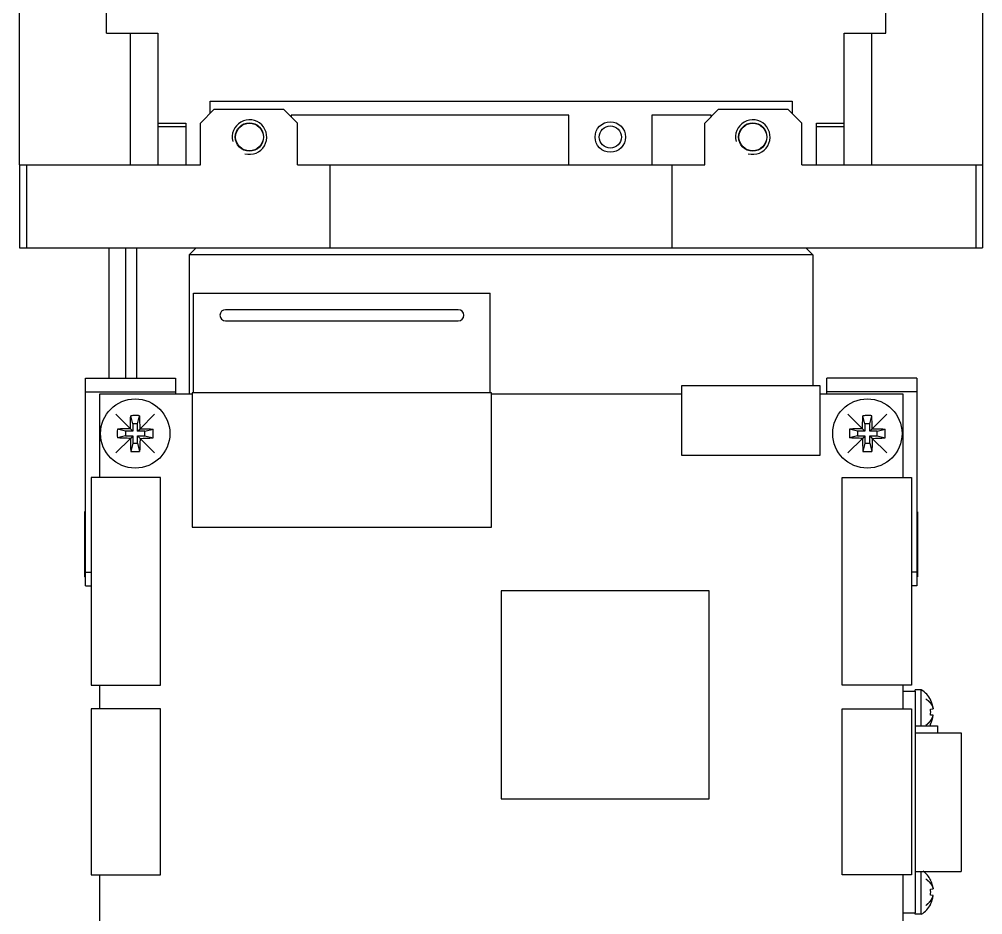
# Model space of a CAD drawing. Header units: millimetres. Extents: x 0 to 594, y 0 to 420.
# Drawn here: x 452.47 to 487.23, y 186.03 to 218.35 of the extents above; entities that cross this region are included whole.
import ezdxf

# ---------------------------------------------------------------- set-up
doc = ezdxf.new("R2010")
doc.units = ezdxf.units.MM
doc.header["$LTSCALE"] = 32.67
doc.layers.get('0').update_dxf_attribs({"linetype": 'CONTINUOUS'})
doc.layers.add('AXIS', color=7, linetype='CONTINUOUS')
doc.layers.add('COSMETIC', color=7, linetype='CONTINUOUS')

msp = doc.modelspace()

# ---------------------------------------------------------------- linework, layer by layer
at = {"color": 7, "linetype": 'CONTINUOUS'}
for p, q in [((452.469, 245.097), (452.469, 213.097)), ((455.619, 217.847), (455.619, 245.097)), ((483.73, 217.847), (483.73, 232.213)), ((487.23, 213.097), (487.23, 232.213)), ((455.619, 217.847), (457.469, 217.847)), ((456.469, 217.847), (456.469, 213.097)), ((457.469, 217.847), (457.469, 213.097)), ((482.23, 217.847), (483.73, 217.847)), ((482.23, 213.097), (482.23, 217.847)), ((483.23, 213.097), (483.23, 217.847)), ((459.356, 215.389), (480.356, 215.389)), ((459.356, 214.951), (459.356, 215.389)), ((480.356, 215.389), (480.356, 214.943)), ((459.503, 215.097), (459.003, 214.597)), ((459.503, 215.097), (462.003, 215.097)), ((462.503, 214.597), (462.003, 215.097)), ((472.293, 214.889), (462.276, 214.889)), ((462.276, 214.889), (462.276, 214.824)), ((472.293, 213.097), (472.293, 214.889)), ((477.437, 214.889), (475.293, 214.889)), ((475.293, 214.889), (475.293, 213.097)), ((477.703, 215.097), (477.203, 214.597)), ((477.437, 214.831), (477.437, 214.889)), ((477.703, 215.097), (480.203, 215.097)), ((480.703, 214.597), (480.203, 215.097)), ((457.469, 214.597), (458.479, 214.597)), ((458.479, 214.597), (458.479, 213.097)), ((459.003, 213.097), (459.003, 214.597)), ((462.503, 213.097), (462.503, 214.597)), ((477.203, 213.097), (477.203, 214.597)), ((480.703, 213.097), (480.703, 214.597)), ((481.229, 214.597), (482.23, 214.597)), ((481.229, 213.097), (481.229, 214.597)), ((457.469, 214.472), (458.479, 214.472)), ((481.229, 214.472), (482.23, 214.472)), ((452.469, 213.097), (459.003, 213.097)), ((452.478, 213.097), (452.478, 210.097)), ((452.728, 213.097), (452.728, 210.097)), ((462.503, 213.097), (477.203, 213.097)), ((463.683, 210.097), (463.683, 213.097)), ((476.022, 210.097), (476.022, 213.097)), ((480.703, 213.097), (487.23, 213.097)), ((486.978, 213.097), (486.978, 210.097)), ((487.228, 213.097), (487.228, 210.097)), ((452.478, 210.097), (487.228, 210.097)), ((455.707, 205.397), (455.707, 210.097)), ((456.306, 210.097), (456.306, 205.397)), ((456.706, 205.397), (456.706, 210.097)), ((458.854, 210.097), (458.604, 209.847)), ((480.854, 210.097), (481.104, 209.847)), ((481.104, 209.847), (458.604, 209.847)), ((458.76, 208.466), (469.46, 208.466)), ((458.76, 204.866), (458.76, 208.466)), ((469.46, 204.866), (469.46, 208.466)), ((468.31, 207.866), (459.91, 207.866)), ((459.91, 207.466), (468.31, 207.466)), ((454.853, 205.397), (458.103, 205.397)), ((454.853, 204.897), (454.853, 205.397)), ((458.103, 205.397), (458.103, 204.816)), ((481.36, 205.116), (476.36, 205.116)), ((476.36, 205.116), (476.36, 202.616)), ((481.36, 202.616), (481.36, 205.116)), ((484.853, 205.397), (481.603, 205.397)), ((481.603, 204.816), (481.603, 205.397)), ((484.853, 205.397), (484.853, 204.897)), ((454.853, 204.897), (458.103, 204.897)), ((454.853, 198.397), (454.853, 204.897)), ((458.71, 204.816), (455.36, 204.816)), ((455.36, 204.816), (455.36, 201.816)), ((469.51, 204.866), (458.71, 204.866)), ((458.71, 204.866), (458.71, 200.016)), ((469.51, 200.016), (469.51, 204.866)), ((476.36, 204.816), (469.51, 204.816)), ((484.36, 204.816), (481.36, 204.816)), ((484.853, 204.897), (481.603, 204.897)), ((484.36, 201.816), (484.36, 204.816)), ((484.853, 204.897), (484.853, 198.397)), ((456.565, 203.747), (456.491, 204.04)), ((456.74, 203.747), (456.565, 203.747)), ((456.565, 203.747), (456.565, 203.484)), ((456.74, 203.747), (456.813, 204.04)), ((456.74, 203.484), (456.74, 203.747)), ((482.981, 203.747), (482.907, 204.04)), ((483.156, 203.747), (482.981, 203.747)), ((482.981, 203.747), (482.981, 203.484)), ((483.156, 203.747), (483.229, 204.04)), ((483.156, 203.484), (483.156, 203.747)), ((456.302, 203.484), (456.009, 203.558)), ((456.565, 203.484), (456.302, 203.484)), ((456.302, 203.484), (456.302, 203.309)), ((456.565, 203.484), (456.477, 203.572)), ((456.74, 203.484), (456.827, 203.572)), ((457.002, 203.484), (456.74, 203.484)), ((457.002, 203.484), (457.295, 203.558)), ((457.002, 203.309), (457.002, 203.484)), ((482.718, 203.484), (482.425, 203.558)), ((482.981, 203.484), (482.718, 203.484)), ((482.718, 203.484), (482.718, 203.309)), ((482.981, 203.484), (482.893, 203.572)), ((483.156, 203.484), (483.243, 203.572)), ((483.418, 203.484), (483.156, 203.484)), ((483.418, 203.484), (483.711, 203.558)), ((483.418, 203.309), (483.418, 203.484)), ((456.302, 203.309), (456.009, 203.236)), ((456.302, 203.309), (456.565, 203.309)), ((456.565, 203.309), (456.477, 203.222)), ((456.565, 203.047), (456.491, 202.754)), ((456.565, 203.309), (456.565, 203.047)), ((456.565, 203.047), (456.74, 203.047)), ((456.74, 203.309), (457.002, 203.309)), ((456.74, 203.309), (456.827, 203.222)), ((456.74, 203.047), (456.74, 203.309)), ((456.74, 203.047), (456.813, 202.754)), ((457.002, 203.309), (457.295, 203.236)), ((482.718, 203.309), (482.425, 203.236)), ((482.718, 203.309), (482.981, 203.309)), ((482.981, 203.309), (482.893, 203.222)), ((482.981, 203.047), (482.907, 202.754)), ((482.981, 203.309), (482.981, 203.047)), ((482.981, 203.047), (483.156, 203.047)), ((483.156, 203.309), (483.418, 203.309)), ((483.156, 203.309), (483.243, 203.222)), ((483.156, 203.047), (483.156, 203.309)), ((483.156, 203.047), (483.229, 202.754)), ((483.418, 203.309), (483.711, 203.236)), ((476.36, 202.616), (481.36, 202.616)), ((457.56, 201.816), (455.06, 201.816)), ((455.06, 201.816), (455.06, 194.316)), ((457.56, 194.316), (457.56, 201.816)), ((482.16, 201.816), (484.66, 201.816)), ((482.16, 194.316), (482.16, 201.816)), ((484.66, 201.816), (484.66, 194.316)), ((454.853, 200.572), (454.828, 200.572)), ((454.828, 200.572), (454.828, 200.122)), ((484.878, 200.572), (484.853, 200.572)), ((484.878, 200.572), (484.878, 200.122)), ((454.828, 200.122), (454.828, 199.216)), ((458.71, 200.016), (469.51, 200.016)), ((484.878, 200.122), (484.878, 199.216)), ((454.828, 199.216), (454.828, 198.672)), ((484.878, 199.216), (484.878, 198.672)), ((454.828, 198.672), (454.828, 198.222)), ((484.878, 198.672), (484.878, 198.222)), ((454.853, 198.222), (454.828, 198.222)), ((454.853, 198.397), (455.06, 198.397)), ((454.853, 197.897), (454.853, 198.397)), ((484.853, 198.397), (484.66, 198.397)), ((484.853, 198.397), (484.853, 197.897)), ((484.878, 198.222), (484.853, 198.222)), ((454.853, 197.897), (455.06, 197.897)), ((484.853, 197.897), (484.66, 197.897)), ((477.36, 197.716), (469.86, 197.716)), ((469.86, 197.716), (469.86, 190.216)), ((477.36, 190.216), (477.36, 197.716)), ((455.06, 194.316), (457.56, 194.316)), ((455.36, 194.316), (455.36, 193.466)), ((484.66, 194.316), (482.16, 194.316)), ((484.36, 193.466), (484.36, 194.316)), ((484.36, 194.097), (484.798, 194.097)), ((485.014, 194.147), (484.797, 194.147)), ((484.797, 194.097), (484.797, 194.147)), ((484.798, 194.097), (484.798, 186.097)), ((485.014, 192.847), (485.014, 194.147)), ((485.346, 193.782), (485.352, 193.785)), ((457.56, 193.466), (455.06, 193.466)), ((455.06, 193.466), (455.06, 187.466)), ((457.56, 187.466), (457.56, 193.466)), ((482.16, 193.466), (484.66, 193.466)), ((482.16, 187.466), (482.16, 193.466)), ((484.66, 193.466), (484.66, 187.466)), ((485.346, 193.456), (485.445, 193.466)), ((485.445, 193.228), (485.346, 193.238)), ((484.797, 192.847), (485.597, 192.847)), ((484.798, 192.597), (486.448, 192.597)), ((485.352, 192.909), (485.346, 192.912)), ((485.597, 192.847), (485.597, 192.597)), ((486.448, 192.597), (486.448, 187.597)), ((469.86, 190.216), (477.36, 190.216)), ((455.06, 187.466), (457.56, 187.466)), ((455.36, 187.466), (455.36, 183.816)), ((484.66, 187.466), (482.16, 187.466)), ((484.36, 183.816), (484.36, 187.466)), ((484.798, 187.597), (486.448, 187.597)), ((485.014, 186.047), (485.014, 187.597)), ((485.346, 187.282), (485.352, 187.285)), ((485.346, 186.956), (485.445, 186.966)), ((485.445, 186.728), (485.346, 186.738)), ((485.352, 186.409), (485.346, 186.412)), ((484.36, 186.097), (484.798, 186.097)), ((484.797, 186.047), (484.797, 186.097)), ((485.014, 186.047), (484.797, 186.047))]:
    msp.add_line(p, q, dxfattribs=at)
for centre, radius in [((473.793, 214.097), 0.55), ((456.652, 203.397), 1.25), ((483.068, 203.397), 1.25)]:
    msp.add_circle(centre, radius, dxfattribs=at)
at = {"color": 2, "linetype": 'CONTINUOUS'}
for centre in [(460.773, 214.097), (478.933, 214.097)]:
    msp.add_arc(centre, 0.625, 255, 195, dxfattribs=at)
at = {"color": 7, "linetype": 'CONTINUOUS'}
for centre, radius, start, end in [((459.91, 207.666), 0.2, 90, 270), ((468.31, 207.666), 0.2, 270, 90), ((456.652, 200.187), 3.856, 89.9958, 92.3856), ((456.652, 200.177), 3.867, 87.6177, 90.001), ((444.462, 203.438), 12.366, 0.6194, 2.791), ((483.068, 200.187), 3.856, 89.9958, 92.3856), ((483.068, 200.177), 3.867, 87.6177, 90.001), ((470.878, 203.438), 12.366, 0.6194, 2.791), ((459.872, 203.397), 3.866, 177.6162, 182.3838), ((456.611, 191.227), 12.346, 90.6203, 92.7953), ((453.43, 203.397), 3.869, 357.618, 2.382), ((486.288, 203.397), 3.866, 177.6162, 182.3838), ((483.027, 191.227), 12.346, 90.6203, 92.7953), ((479.846, 203.397), 3.869, 357.618, 2.382), ((468.806, 203.356), 12.329, 180.6212, 182.7992), ((456.693, 215.571), 12.349, 270.6203, 272.7949), ((495.222, 203.356), 12.329, 180.6212, 182.7992), ((483.109, 215.571), 12.349, 270.6203, 272.7949), ((456.652, 206.617), 3.867, 267.6176, 270.001), ((456.652, 206.607), 3.857, 269.9958, 272.3855), ((483.068, 206.617), 3.867, 267.6176, 270.001), ((483.068, 206.607), 3.857, 269.9958, 272.3855), ((484.521, 193.347), 0.94, 27.7518, 58.3634), ((484.51, 193.347), 0.943, 7.2142, 27.4831), ((484.346, 193.347), 1.007, 353.7959, 6.2041), ((484.51, 193.347), 0.943, 332.5169, 352.7858), ((484.521, 193.347), 0.94, 327.774, 332.2482), ((484.521, 186.847), 0.94, 27.7518, 53.1272), ((484.51, 186.847), 0.943, 7.2142, 27.4831), ((484.346, 186.847), 1.007, 353.7959, 6.2041), ((484.51, 186.847), 0.943, 332.5169, 352.7858), ((484.521, 186.847), 0.94, 301.6366, 332.2482)]:
    msp.add_arc(centre, radius, start, end, dxfattribs=at)
for points, knots in [([(456.477, 203.572), (456.478, 203.612), (456.48, 203.768), (456.486, 203.924), (456.491, 204.04)], [0, 0, 0, 0, 0.258562, 1, 1, 1, 1]), ([(482.893, 203.572), (482.894, 203.612), (482.896, 203.768), (482.902, 203.924), (482.907, 204.04)], [0, 0, 0, 0, 0.258562, 1, 1, 1, 1]), ([(456.827, 203.572), (456.867, 203.571), (457.023, 203.569), (457.18, 203.563), (457.295, 203.558)], [0, 0, 0, 0, 0.258557, 1, 1, 1, 1]), ([(483.243, 203.572), (483.283, 203.571), (483.439, 203.569), (483.596, 203.563), (483.711, 203.558)], [0, 0, 0, 0, 0.258557, 1, 1, 1, 1]), ([(456.477, 203.222), (456.437, 203.223), (456.281, 203.225), (456.125, 203.23), (456.009, 203.236)], [0, 0, 0, 0, 0.258568, 1, 1, 1, 1]), ([(456.827, 203.222), (456.826, 203.182), (456.824, 203.026), (456.819, 202.869), (456.813, 202.754)], [0, 0, 0, 0, 0.258563, 1, 1, 1, 1]), ([(482.893, 203.222), (482.853, 203.223), (482.697, 203.225), (482.541, 203.23), (482.425, 203.236)], [0, 0, 0, 0, 0.258568, 1, 1, 1, 1]), ([(483.243, 203.222), (483.242, 203.182), (483.24, 203.026), (483.235, 202.869), (483.229, 202.754)], [0, 0, 0, 0, 0.258563, 1, 1, 1, 1])]:
    msp.add_open_spline(points, degree=3, knots=knots, dxfattribs=at)
at = {"layer": 'AXIS', "color": 7, "linetype": 'CONTINUOUS'}
for p, q in [((458.604, 209.847), (458.604, 204.816)), ((481.104, 209.847), (481.104, 205.116))]:
    msp.add_line(p, q, dxfattribs=at)
for centre, radius in [((460.773, 214.097), 0.512), ((460.776, 214.097), 0.5), ((473.794, 214.097), 0.4), ((478.933, 214.097), 0.512), ((478.936, 214.097), 0.5)]:
    msp.add_circle(centre, radius, dxfattribs=at)
at = {"layer": 'COSMETIC', "color": 7, "linetype": 'CONTINUOUS'}
for p, q in [((455.952, 204.097), (456.477, 203.572)), ((457.352, 204.097), (456.827, 203.572)), ((482.368, 204.097), (482.893, 203.572)), ((483.768, 204.097), (483.243, 203.572)), ((455.952, 202.697), (456.477, 203.222)), ((457.352, 202.697), (456.827, 203.222)), ((482.368, 202.697), (482.893, 203.222)), ((483.768, 202.697), (483.243, 203.222))]:
    msp.add_line(p, q, dxfattribs=at)
for points in [[(485.178, 193.822), (485.186, 193.816), (485.198, 193.807), (485.212, 193.796), (485.22, 193.79), (485.226, 193.785), (485.232, 193.78), (485.237, 193.777), (485.24, 193.775), (485.241, 193.773), (485.243, 193.772), (485.245, 193.77), (485.247, 193.768), (485.25, 193.765), (485.255, 193.761), (485.262, 193.754), (485.271, 193.746), (485.28, 193.737), (485.287, 193.731), (485.291, 193.726), (485.295, 193.723), (485.297, 193.721), (485.299, 193.719), (485.3, 193.719), (485.3, 193.718), (485.301, 193.717), (485.304, 193.714), (485.307, 193.71), (485.312, 193.704), (485.317, 193.698), (485.323, 193.691), (485.33, 193.683), (485.336, 193.676), (485.34, 193.671), (485.343, 193.668), (485.345, 193.665), (485.347, 193.663), (485.349, 193.661), (485.35, 193.66), (485.35, 193.659), (485.351, 193.659), (485.351, 193.658), (485.352, 193.656), (485.354, 193.654), (485.356, 193.651), (485.358, 193.647), (485.361, 193.642), (485.367, 193.635), (485.372, 193.627), (485.377, 193.619), (485.38, 193.614), (485.384, 193.608), (485.387, 193.604), (485.389, 193.601), (485.39, 193.6), (485.39, 193.599), (485.391, 193.598), (485.392, 193.596), (485.393, 193.593), (485.395, 193.589), (485.398, 193.584), (485.402, 193.576), (485.407, 193.566), (485.412, 193.555), (485.416, 193.547), (485.418, 193.542), (485.42, 193.538), (485.422, 193.535), (485.423, 193.534), (485.423, 193.532), (485.423, 193.531), (485.424, 193.53), (485.425, 193.527), (485.426, 193.522), (485.429, 193.516), (485.431, 193.51), (485.433, 193.501), (485.438, 193.487), (485.442, 193.474), (485.445, 193.466)], [(485.178, 192.872), (485.186, 192.878), (485.198, 192.887), (485.212, 192.898), (485.22, 192.904), (485.226, 192.909), (485.232, 192.914), (485.237, 192.917), (485.24, 192.919), (485.241, 192.921), (485.243, 192.922), (485.245, 192.923), (485.247, 192.926), (485.25, 192.929), (485.255, 192.933), (485.262, 192.94), (485.271, 192.948), (485.28, 192.957), (485.287, 192.963), (485.291, 192.968), (485.295, 192.971), (485.297, 192.973), (485.299, 192.974), (485.3, 192.975), (485.3, 192.976), (485.301, 192.977), (485.304, 192.98), (485.307, 192.984), (485.312, 192.99), (485.317, 192.996), (485.323, 193.003), (485.33, 193.01), (485.336, 193.018), (485.34, 193.023), (485.343, 193.026), (485.345, 193.029), (485.347, 193.031), (485.349, 193.033), (485.35, 193.034), (485.35, 193.035), (485.351, 193.035), (485.351, 193.036), (485.352, 193.038), (485.354, 193.04), (485.356, 193.043), (485.358, 193.047), (485.361, 193.052), (485.367, 193.059), (485.372, 193.067), (485.377, 193.075), (485.38, 193.08), (485.384, 193.086), (485.387, 193.09), (485.389, 193.093), (485.39, 193.094), (485.39, 193.095), (485.391, 193.096), (485.392, 193.098), (485.393, 193.101), (485.395, 193.105), (485.398, 193.11), (485.402, 193.118), (485.407, 193.128), (485.412, 193.139), (485.416, 193.147), (485.418, 193.152), (485.42, 193.156), (485.422, 193.159), (485.423, 193.16), (485.423, 193.161), (485.423, 193.163), (485.424, 193.164), (485.425, 193.167), (485.426, 193.172), (485.429, 193.178), (485.431, 193.184), (485.433, 193.193), (485.438, 193.207), (485.442, 193.22), (485.445, 193.228)], [(485.178, 187.322), (485.186, 187.316), (485.198, 187.307), (485.212, 187.296), (485.22, 187.29), (485.226, 187.285), (485.232, 187.28), (485.237, 187.277), (485.24, 187.275), (485.241, 187.273), (485.243, 187.272), (485.245, 187.27), (485.247, 187.268), (485.25, 187.265), (485.255, 187.261), (485.262, 187.254), (485.271, 187.246), (485.28, 187.237), (485.287, 187.231), (485.291, 187.226), (485.295, 187.223), (485.297, 187.221), (485.299, 187.219), (485.3, 187.219), (485.3, 187.218), (485.301, 187.217), (485.304, 187.214), (485.307, 187.21), (485.312, 187.204), (485.317, 187.198), (485.323, 187.191), (485.33, 187.183), (485.336, 187.176), (485.34, 187.171), (485.343, 187.168), (485.345, 187.165), (485.347, 187.163), (485.349, 187.161), (485.35, 187.16), (485.35, 187.159), (485.351, 187.159), (485.351, 187.158), (485.352, 187.156), (485.354, 187.154), (485.356, 187.151), (485.358, 187.147), (485.361, 187.142), (485.367, 187.135), (485.372, 187.127), (485.377, 187.119), (485.38, 187.114), (485.384, 187.108), (485.387, 187.104), (485.389, 187.101), (485.39, 187.1), (485.39, 187.099), (485.391, 187.098), (485.392, 187.096), (485.393, 187.093), (485.395, 187.089), (485.398, 187.084), (485.402, 187.076), (485.407, 187.066), (485.412, 187.055), (485.416, 187.047), (485.418, 187.042), (485.42, 187.038), (485.422, 187.035), (485.423, 187.034), (485.423, 187.032), (485.423, 187.031), (485.424, 187.03), (485.425, 187.027), (485.426, 187.022), (485.429, 187.016), (485.431, 187.01), (485.433, 187.001), (485.438, 186.987), (485.442, 186.974), (485.445, 186.966)], [(485.178, 186.372), (485.186, 186.378), (485.198, 186.387), (485.212, 186.398), (485.22, 186.404), (485.226, 186.409), (485.232, 186.414), (485.237, 186.417), (485.24, 186.419), (485.241, 186.421), (485.243, 186.422), (485.245, 186.423), (485.247, 186.426), (485.25, 186.429), (485.255, 186.433), (485.262, 186.44), (485.271, 186.448), (485.28, 186.457), (485.287, 186.463), (485.291, 186.468), (485.295, 186.471), (485.297, 186.473), (485.299, 186.474), (485.3, 186.475), (485.3, 186.476), (485.301, 186.477), (485.304, 186.48), (485.307, 186.484), (485.312, 186.49), (485.317, 186.496), (485.323, 186.503), (485.33, 186.51), (485.336, 186.518), (485.34, 186.523), (485.343, 186.526), (485.345, 186.529), (485.347, 186.531), (485.349, 186.533), (485.35, 186.534), (485.35, 186.535), (485.351, 186.535), (485.351, 186.536), (485.352, 186.538), (485.354, 186.54), (485.356, 186.543), (485.358, 186.547), (485.361, 186.552), (485.367, 186.559), (485.372, 186.567), (485.377, 186.575), (485.38, 186.58), (485.384, 186.586), (485.387, 186.59), (485.389, 186.593), (485.39, 186.594), (485.39, 186.595), (485.391, 186.596), (485.392, 186.598), (485.393, 186.601), (485.395, 186.605), (485.398, 186.61), (485.402, 186.618), (485.407, 186.628), (485.412, 186.639), (485.416, 186.647), (485.418, 186.652), (485.42, 186.656), (485.422, 186.659), (485.423, 186.66), (485.423, 186.661), (485.423, 186.663), (485.424, 186.664), (485.425, 186.667), (485.426, 186.672), (485.429, 186.678), (485.431, 186.684), (485.433, 186.693), (485.438, 186.707), (485.442, 186.72), (485.445, 186.728)]]:
    msp.add_open_spline(points, degree=3, knots=[0, 0, 0, 0, 0.0625, 0.09375, 0.109375, 0.125, 0.140625, 0.15625, 0.160156, 0.164062, 0.167969, 0.171875, 0.179688, 0.1875, 0.203125, 0.21875, 0.25, 0.28125, 0.296875, 0.3125, 0.320312, 0.328125, 0.332031, 0.333984, 0.335938, 0.339844, 0.34375, 0.359375, 0.375, 0.390625, 0.40625, 0.4375, 0.453125, 0.46875, 0.476562, 0.484375, 0.492188, 0.496094, 0.498047, 0.5, 0.501953, 0.503906, 0.507812, 0.515625, 0.523438, 0.53125, 0.546875, 0.5625, 0.59375, 0.609375, 0.625, 0.640625, 0.65625, 0.660156, 0.664062, 0.666016, 0.667969, 0.671875, 0.679688, 0.6875, 0.703125, 0.71875, 0.75, 0.78125, 0.796875, 0.8125, 0.820312, 0.828125, 0.832031, 0.833984, 0.835938, 0.839844, 0.84375, 0.859375, 0.875, 0.890625, 0.90625, 0.9375, 1, 1, 1, 1], dxfattribs=at)

doc.saveas('drawing.dxf')
